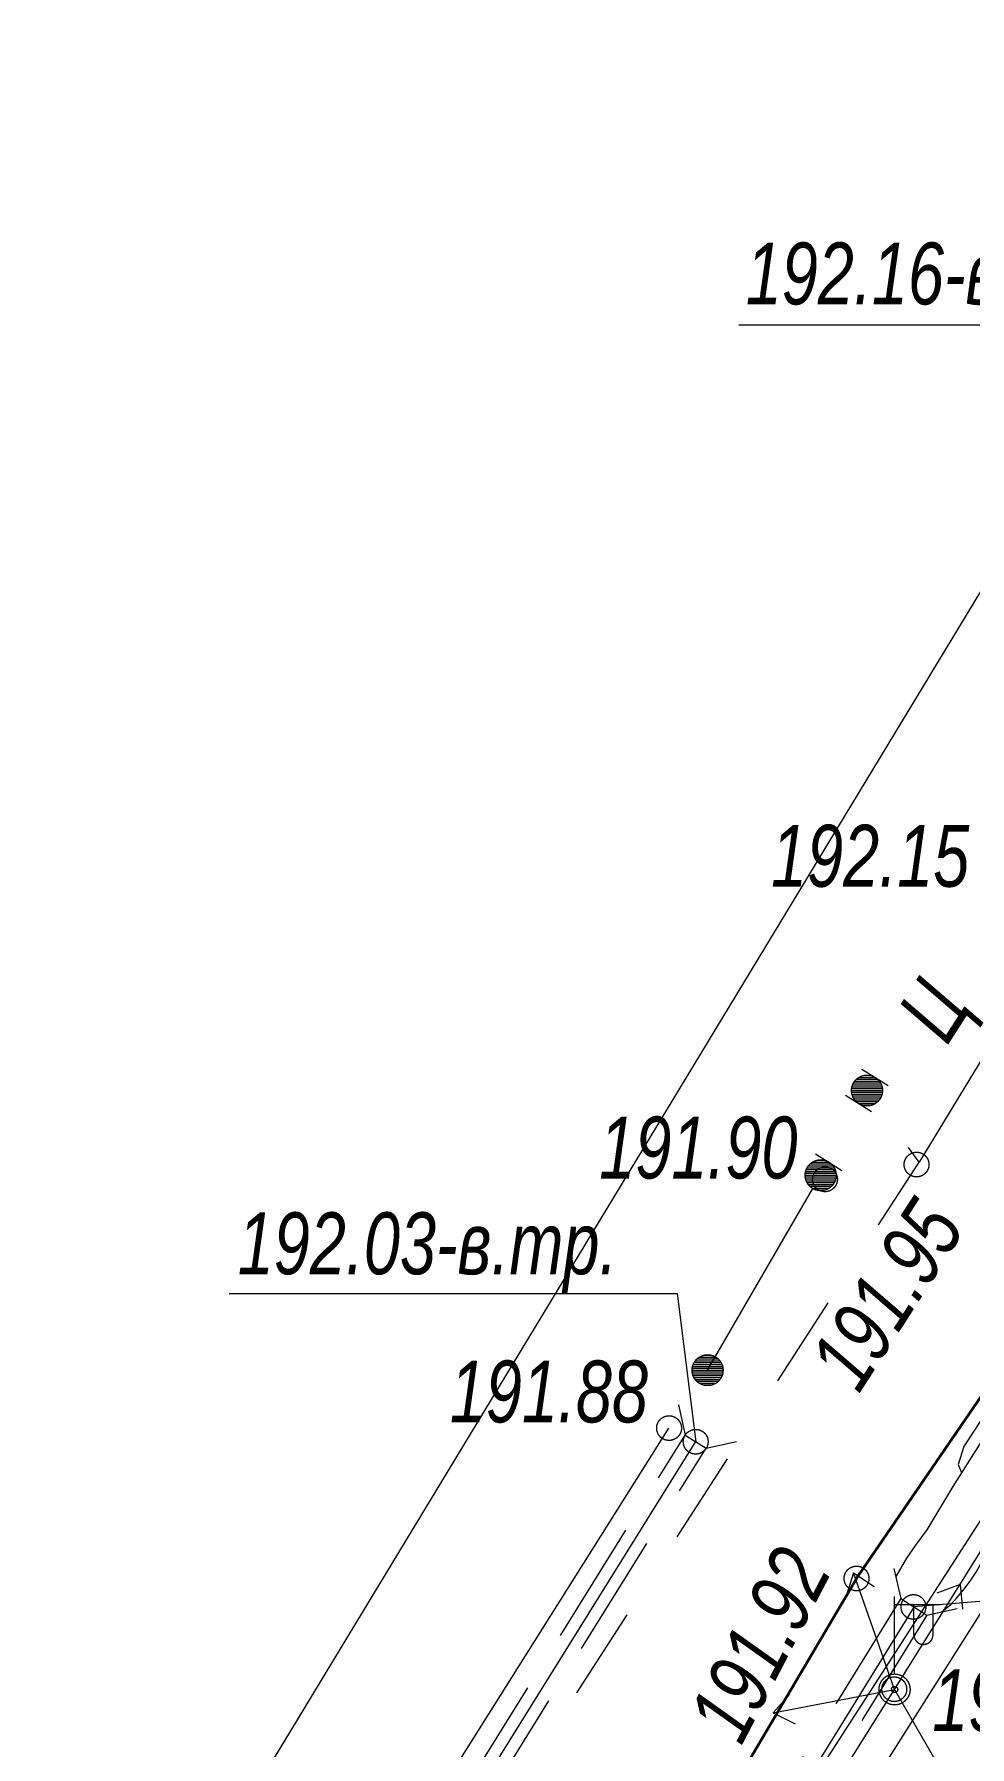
# Model space of a CAD drawing. Header units: millimetres. Extents: x -38151500 to -28914887, y -20564105 to -20349562.
# Drawn here: x -28982768 to -28967647, y -20492416 to -20464738 of the extents above; entities that cross this region are included whole.
import ezdxf
from ezdxf.xclip import XClip

# ---------------------------------------------------------------- set-up
doc = ezdxf.new("R2010")
doc.units = ezdxf.units.MM
doc.header["$MEASUREMENT"] = 0
doc.header["$XCLIPFRAME"] = 0
doc.linetypes.add('Новофедоровское_снт 28_07$0$l049', pattern=[3000, 2000, -1000])
doc.linetypes.add('Новофедоровское_снт 28_07$0$l189_2', pattern=[3000, 1500, -1500])
doc.layers.add('!!! ПОДОСНОВА', color=7, linetype='Continuous')
for name, color, linetype, lineweight in [('Новый_ГП_Дороги_проезды_Ном._пера__251', 250, 'Continuous', 40), ('Чертеж_1_Новофедоровское_снт 28_07$0$tp_Дороги_Ном._пера__253', 252, 'Continuous', 18), ('Чертеж_1_Новофедоровское_снт 28_07$0$tp_отметки_новые_Ном._пера__253', 252, 'Continuous', 18), ('Чертеж_1_Новый_ГП_Топография_Ном._пера__253', 252, 'Continuous', 18), ('Чертеж_1_Новый_Новофедоровское_снт 28_07$0$tp_Дороги_Ном._пера__253', 252, 'Continuous', 18), ('Чертеж_1_Новый_Новофедоровское_снт 28_07$0$tp_канавы_Ном._пера__253', 252, 'Continuous', 18), ('Чертеж_1_Новый_Новофедоровское_снт 28_07$0$tp_ЛЭП нн_Ном._пера__253', 252, 'Continuous', 18), ('Чертеж_1_Новый_Новофедоровское_снт 28_07$0$tp_ЛЭП нн_Ном._пера__7', 7, 'Continuous', 18), ('Чертеж_1_Новый_Новофедоровское_снт 28_07$0$tp_Ограждения ДЕР_Ном._пера__253', 252, 'Continuous', 18), ('Чертеж_1_Новый_Новофедоровское_снт 28_07$0$tp_Ограждения рабица_Ном._пера__253', 252, 'Continuous', 18), ('Чертеж_1_Новый_Новофедоровское_снт 28_07$0$tp_Ограждения_Ном._пера__253', 252, 'Continuous', 18), ('Чертеж_1_Новый_Новофедоровское_снт 28_07$0$tp_Ограждения_Ном._пера__7', 7, 'Continuous', 18), ('Чертеж_1_Новый_Новофедоровское_снт 28_07$0$tp_отметки_новые_Ном._пера__253', 252, 'Continuous', 18), ('Чертеж_1_Новый_Новофедоровское_снт 28_07$0$tp_отметки_новые_Ном._пера__7', 7, 'Continuous', 18), ('Чертеж_1_Новый_Новофедоровское_снт 28_07$0$tp_рельеф_Ном._пера__253', 252, 'Continuous', 18), ('Чертеж_1_Новый_Новофедоровское_снт 28_07$0$tp_трубы под дорогой_Ном._пера__253', 252, 'Continuous', 18), ('Чертеж_1_Новый_Новофедоровское_снт 28_07$0$U_Водосток_Ном._пера__253', 252, 'Continuous', 18), ('Чертеж_1_Новый_Новофедоровское_снт 28_07$0$U_Газопровод_Ном._пера__253', 252, 'Continuous', 18)]:
    doc.layers.add(name, color=color, linetype=linetype, lineweight=lineweight)
doc.styles.add('РЎР“Р•РќР•Р\xa0РР\xa0_РЎРўРР›Р¬_1', font='arial.ttf', dxfattribs={"width": 0.75})
doc.linetypes.add('Новофедоровское_снт 28_07$0$lm334', pattern='A,0,[4,РіРµРЅРїРїР»Р°РЅ 2025_06_18 dima РІР°СЂРёР°РЅС‚ 21.Shx,S=79.365079,R=0,X=0,Y=0],-11000,0', length=11000)
doc.linetypes.add('Новофедоровское_снт 28_07$0$З ДЕРЕВ', pattern='A,0,[2,РіРµРЅРїРїР»Р°РЅ 2025_06_18 dima РІР°СЂРёР°РЅС‚ 21.Shx,S=19.84127,R=0,X=0,Y=0.2],-2500,0', length=2500)
doc.linetypes.add('Новофедоровское_снт 28_07$0$ЗАБОР_СЕТКА', pattern='A,0,[1,РіРµРЅРїРїР»Р°РЅ 2025_06_18 dima РІР°СЂРёР°РЅС‚ 21.Shx,S=39.68254,R=0,X=0,Y=2.77556e-17],-5000,0', length=5000)
doc.linetypes.add('Новофедоровское_снт 28_07$0$МЕЖА', pattern='A,0,[5,РіРµРЅРїРїР»Р°РЅ 2025_06_18 dima РІР°СЂРёР°РЅС‚ 21.Shx,S=46.746032,R=0,X=0,Y=6.93889e-18],-6500,0', length=6500)

# ---------------------------------------------------------------- blocks, each defined once
blk = doc.blocks.new('Чертеж_6_1', base_point=(9133613, -7296))
at = {"layer": 'Чертеж_1_Новый_ГП_Топография_Ном._пера__253', "color": 252, "linetype": 'Новофедоровское_снт 28_07$0$МЕЖА', "lineweight": 18, "flags": 128}
blk.add_lwpolyline([(-28988586, -20524360), (-28988547, -20524296), (-28978060, -20507196), (-28951890, -20524004), (-28940329, -20507967), (-28930413, -20495163), (-28932167, -20487946), (-28934172, -20480799), (-28939665, -20482761), (-28942520, -20481924), (-28956791, -20473145), (-28946842, -20456936), (-28954451, -20452238), (-28995482, -20519982)], close=True, dxfattribs=at)
at = {"layer": 'Чертеж_1_Новый_Новофедоровское_снт 28_07$0$tp_Дороги_Ном._пера__253', "color": 252, "linetype": 'Новофедоровское_снт 28_07$0$l189_2', "lineweight": 18, "flags": 128}
for points in [[(-28959217, -20476222), (-28960085, -20476352), (-28960714, -20476906), (-28969478, -20489694), (-28976295, -20501242), (-28975362, -20502487)], [(-28994596, -20524654), (-28993828, -20523174), (-28981969, -20503895), (-28968466, -20482967), (-28969238, -20481881)]]:
    blk.add_lwpolyline(points, dxfattribs=at)
at = {"layer": 'Чертеж_1_Новый_Новофедоровское_снт 28_07$0$tp_Дороги_Ном._пера__253', "color": 252, "linetype": 'Continuous', "lineweight": 18, "flags": 128}
blk.add_lwpolyline([(-28966059, -20479010), (-28968466, -20482967)], dxfattribs=at)
at = {"layer": 'Чертеж_1_Новый_Новофедоровское_снт 28_07$0$tp_канавы_Ном._пера__253', "color": 252, "linetype": 'Continuous', "lineweight": 18, "flags": 128}
for points in [[(-28961863, -20479414), (-28962166, -20479668), (-28962236, -20479747), (-28962290, -20479840), (-28962392, -20480032), (-28963663, -20481904), (-28964943, -20483771), (-28966221, -20485640), (-28967485, -20487519), (-28967920, -20488209), (-28968341, -20488910), (-28968525, -20489159), (-28968667, -20489366), (-28968842, -20489664)], [(-28967722, -20489849), (-28967629, -20489726), (-28967544, -20489596), (-28967392, -20489323), (-28967248, -20489049), (-28967098, -20488790), (-28965624, -20486527), (-28964160, -20484259), (-28962655, -20481899), (-28962213, -20481256), (-28961997, -20480932), (-28961802, -20480594), (-28961731, -20480438), (-28961670, -20480279), (-28961553, -20479958), (-28961443, -20479685)], [(-28968096, -20490234), (-28967955, -20490115), (-28967861, -20490014), (-28967722, -20489849)]]:
    blk.add_lwpolyline(points, dxfattribs=at)
at = {"layer": 'Чертеж_1_Новый_Новофедоровское_снт 28_07$0$tp_ЛЭП нн_Ном._пера__253', "color": 252, "linetype": 'Continuous', "lineweight": 18, "flags": 128}
for points in [[(-28990586, -20525995), (-28989475, -20524332), (-28968862, -20491490), (-28943825, -20451362), (-28942616, -20449768)], [(-28970826, -20491867), (-28968862, -20491490), (-28969524, -20489603)], [(-28969524, -20489603), (-28969646, -20489984)], [(-28969524, -20489603), (-28969191, -20489824)], [(-28967803, -20489793), (-28968177, -20489936)], [(-28967803, -20489793), (-28967767, -20490191)], [(-28968862, -20491490), (-28964573, -20498923)], [(-28970826, -20491867), (-28970558, -20491569)], [(-28970826, -20491867), (-28970467, -20492044)]]:
    blk.add_lwpolyline(points, dxfattribs=at)
at = {"layer": 'Чертеж_1_Новый_Новофедоровское_снт 28_07$0$tp_ЛЭП нн_Ном._пера__7', "color": 7, "linetype": 'Continuous', "lineweight": 18}
for p, q in [((-28968862, -20491240), (-28968862, -20489990)), ((-28968862, -20490115), (-28968112, -20490115)), ((-28968550, -20490606), (-28968550, -20490115)), ((-28968240, -20490606), (-28968240, -20490115))]:
    blk.add_line(p, q, dxfattribs=at)
for radius in [250, 50]:
    blk.add_circle((-28968862, -20491490), radius, dxfattribs=at)
blk.add_arc((-28968395, -20490606), 155, 180, 0, dxfattribs=at)
at = {"layer": 'Чертеж_1_Новый_Новофедоровское_снт 28_07$0$tp_Ограждения ДЕР_Ном._пера__253', "color": 252, "linetype": 'Новофедоровское_снт 28_07$0$З ДЕРЕВ', "lineweight": 18, "flags": 128}
for points in [[(-28971885, -20486328), (-28970183, -20483395)], [(-28979420, -20498235), (-28972512, -20487269)]]:
    blk.add_lwpolyline(points, dxfattribs=at)
at = {"layer": 'Чертеж_1_Новый_Новофедоровское_снт 28_07$0$tp_Ограждения рабица_Ном._пера__253', "color": 252, "linetype": 'Новофедоровское_снт 28_07$0$ЗАБОР_СЕТКА', "lineweight": 18, "flags": 128}
blk.add_lwpolyline([(-28961271, -20480471), (-28974602, -20501499)], dxfattribs=at)
at = {"layer": 'Чертеж_1_Новый_Новофедоровское_снт 28_07$0$tp_Ограждения_Ном._пера__253', "color": 252, "linetype": 'Continuous', "lineweight": 18, "flags": 128}
for points in [[(-28969389, -20481465), (-28968966, -20481731)], [(-28969658, -20481885), (-28969235, -20482151)], [(-28970138, -20482834), (-28969715, -20483100)]]:
    blk.add_lwpolyline(points, dxfattribs=at)
at = {"layer": 'Чертеж_1_Новый_Новофедоровское_снт 28_07$0$tp_Ограждения_Ном._пера__7', "color": 7, "linetype": 'Continuous', "lineweight": 18}
for p, q in [((-28969557, -20481808), (-28969058, -20481808)), ((-28969556, -20481838), (-28969061, -20481838)), ((-28969555, -20481778), (-28969061, -20481778)), ((-28969550, -20481748), (-28969067, -20481748)), ((-28969539, -20481718), (-28969076, -20481718)), ((-28969525, -20481688), (-28969090, -20481688)), ((-28969506, -20481658), (-28969111, -20481658)), ((-28969479, -20481628), (-28969138, -20481628)), ((-28969440, -20481598), (-28969177, -20481598)), ((-28969369, -20481568), (-28969249, -20481568)), ((-28969551, -20481868), (-28969065, -20481868)), ((-28969541, -20481898), (-28969074, -20481898)), ((-28969527, -20481928), (-28969089, -20481928)), ((-28969509, -20481958), (-28969108, -20481958)), ((-28969483, -20481988), (-28969134, -20481988)), ((-28969446, -20482018), (-28969171, -20482018)), ((-28969382, -20482048), (-28969232, -20482048)), ((-28970118, -20482937), (-28969998, -20482937)), ((-28970306, -20483177), (-28969807, -20483177)), ((-28970305, -20483207), (-28969810, -20483207)), ((-28970304, -20483147), (-28969810, -20483147)), ((-28970299, -20483117), (-28969816, -20483117)), ((-28970288, -20483087), (-28969825, -20483087)), ((-28970274, -20483057), (-28969839, -20483057)), ((-28970255, -20483027), (-28969860, -20483027)), ((-28970228, -20482997), (-28969887, -20482997)), ((-28970189, -20482967), (-28969926, -20482967)), ((-28970300, -20483237), (-28969814, -20483237)), ((-28970290, -20483267), (-28969823, -20483267)), ((-28970276, -20483297), (-28969838, -20483297)), ((-28970258, -20483327), (-28969857, -20483327)), ((-28970232, -20483357), (-28969883, -20483357)), ((-28970195, -20483387), (-28969920, -20483387)), ((-28970131, -20483417), (-28969981, -20483417)), ((-28972127, -20486268), (-28971644, -20486268)), ((-28972116, -20486238), (-28971653, -20486238)), ((-28972102, -20486208), (-28971667, -20486208)), ((-28972083, -20486178), (-28971688, -20486178)), ((-28972056, -20486148), (-28971715, -20486148)), ((-28972017, -20486118), (-28971754, -20486118)), ((-28971946, -20486088), (-28971826, -20486088)), ((-28972134, -20486328), (-28971635, -20486328)), ((-28972133, -20486358), (-28971638, -20486358)), ((-28972132, -20486298), (-28971638, -20486298)), ((-28972128, -20486388), (-28971642, -20486388)), ((-28972118, -20486418), (-28971651, -20486418)), ((-28972104, -20486448), (-28971666, -20486448)), ((-28972086, -20486478), (-28971685, -20486478)), ((-28972060, -20486508), (-28971711, -20486508)), ((-28972023, -20486538), (-28971748, -20486538)), ((-28971959, -20486568), (-28971809, -20486568))]:
    blk.add_line(p, q, dxfattribs=at)
for centre in [(-28969308, -20481810), (-28970057, -20483179), (-28971885, -20486330)]:
    blk.add_circle(centre, 250, dxfattribs=at)
at = {"layer": 'Чертеж_1_Новый_Новофедоровское_снт 28_07$0$tp_отметки_новые_Ном._пера__253', "color": 252, "linetype": 'Continuous', "lineweight": 18, "flags": 128}
for points in [[(-28971382, -20469437), (-28964141, -20469437), (-28963165, -20473123)], [(-28979618, -20485088), (-28972377, -20485088), (-28972077, -20487486)], [(-28956460, -20489754), (-28963620, -20489754), (-28968550, -20490156)]]:
    blk.add_lwpolyline(points, dxfattribs=at)
at = {"layer": 'Чертеж_1_Новый_Новофедоровское_снт 28_07$0$tp_отметки_новые_Ном._пера__7', "color": 7, "linetype": 'Continuous', "lineweight": 18}
for centre in [(-28968507, -20483006), (-28969987, -20483246), (-28972507, -20487266), (-28972077, -20487486), (-28969477, -20489696), (-28968557, -20490156), (-28968867, -20491486)]:
    blk.add_circle(centre, 200, dxfattribs=at)
at = {"layer": 'Чертеж_1_Новый_Новофедоровское_снт 28_07$0$tp_рельеф_Ном._пера__253', "color": 252, "linetype": 'Continuous', "lineweight": 18, "flags": 128}
blk.add_lwpolyline([(-28966674, -20485602), (-28966674, -20485603), (-28966740, -20485913), (-28966841, -20486152), (-28966987, -20486443), (-28967198, -20486775), (-28967490, -20487176), (-28967742, -20487563), (-28967835, -20487852), (-28967782, -20487985)], dxfattribs=at)
at = {"layer": 'Чертеж_1_Новый_Новофедоровское_снт 28_07$0$tp_трубы под дорогой_Ном._пера__253', "color": 252, "linetype": 'Continuous', "lineweight": 18, "flags": 128}
for points in [[(-28972356, -20486891), (-28972246, -20487379), (-28971907, -20487591), (-28971419, -20487481)], [(-28968872, -20489534), (-28968762, -20490021), (-28968340, -20490289), (-28967852, -20490180)]]:
    blk.add_lwpolyline(points, dxfattribs=at)
at = {"layer": 'Чертеж_1_Новый_Новофедоровское_снт 28_07$0$tp_трубы под дорогой_Ном._пера__253', "color": 252, "linetype": 'Новофедоровское_снт 28_07$0$l049', "lineweight": 18, "flags": 128}
for points in [[(-28982189, -20503349), (-28972246, -20487379)], [(-28981850, -20503561), (-28971907, -20487591)], [(-28968762, -20490021), (-28982595, -20512414)], [(-28968340, -20490289), (-28982173, -20512682)]]:
    blk.add_lwpolyline(points, dxfattribs=at)
at = {"layer": 'Чертеж_1_Новый_Новофедоровское_снт 28_07$0$U_Водосток_Ном._пера__253', "color": 252, "linetype": 'Continuous', "lineweight": 18, "flags": 128}
for points in [[(-28977270, -20495826), (-28972077, -20487485)], [(-28968553, -20490158), (-28975126, -20500798)]]:
    blk.add_lwpolyline(points, dxfattribs=at)
at = {"layer": 'Чертеж_1_Новый_Новофедоровское_снт 28_07$0$U_Газопровод_Ном._пера__253', "color": 252, "linetype": 'Новофедоровское_снт 28_07$0$lm334', "lineweight": 18, "flags": 128}
blk.add_lwpolyline([(-28989904, -20523523), (-28967457, -20488740), (-28946906, -20456897), (-28938788, -20444319), (-28939070, -20444465), (-28936740, -20443258), (-28931509, -20444879)], dxfattribs=at)
at = {"layer": 'Чертеж_1_Новофедоровское_снт 28_07$0$tp_Дороги_Ном._пера__253', "color": 252, "linetype": 'Continuous', "lineweight": 18, "insert": (-28967770, -20481252), "char_height": 1000, "attachment_point": 7, "rotation": 57.3407, "style": 'РЎР“Р•РќР•Р\xa0РР\xa0_РЎРўРР›Р¬_1'}
blk.add_mtext('\\A1;{\\pql;\\fArial|b0|i1|c204|p0;\\W0.750000;Ц}', dxfattribs=at)
at = {"layer": 'Чертеж_1_Новофедоровское_снт 28_07$0$tp_отметки_новые_Ном._пера__253', "color": 252, "linetype": 'Continuous', "lineweight": 18, "char_height": 1000, "attachment_point": 7, "style": 'РЎР“Р•РќР•Р\xa0РР\xa0_РЎРўРР›Р¬_1'}
for s, insert in [('\\A1;{\\pql;\\fArial|b0|i1|c204|p0;\\W0.750000;192.16-в.тр.}', (-28971268, -20469406)), ('\\A1;{\\pql;\\fArial|b0|i1|c204|p0;\\W0.750000;192.15}', (-28970859, -20478530)), ('\\A1;{\\pql;\\fArial|b0|i1|c204|p0;\\W0.750000;191.90}', (-28973636, -20483246)), ('\\A1;{\\pql;\\fArial|b0|i1|c204|p0;\\W0.750000;192.03-в.тр.}', (-28979479, -20485081)), ('\\A1;{\\pql;\\fArial|b0|i1|c204|p0;\\W0.750000;191.88}', (-28976052, -20487188)), ('\\A1;{\\pql;\\fArial|b0|i1|c204|p0;\\W0.750000;191.95}', (-28968254, -20492177))]:
    blk.add_mtext(s, dxfattribs=dict(at, insert=insert))
for s, insert, rotation in [('\\A1;{\\pql;\\fArial|b0|i1|c204|p0;\\W0.750000;191.95}', (-28969429, -20486731), 57.1691), ('\\A1;{\\pql;\\fArial|b0|i1|c204|p0;\\W0.750000;191.92}', (-28971328, -20492419), 62.5765)]:
    blk.add_mtext(s, dxfattribs=dict(at, insert=insert, rotation=rotation))

msp = doc.modelspace()

# ---------------------------------------------------------------- linework, layer by layer
at = {"layer": 'Новый_ГП_Дороги_проезды_Ном._пера__251', "color": 250, "linetype": 'Continuous', "lineweight": 40}
msp.add_lwpolyline([(-28962734.17, -20482086.82), (-28962836.68, -20482022.16, 0.37219081), (-28964326.14, -20482176.89), (-28969449.24, -20489652.27), (-28976195.26, -20501073.43, 0.27174644), (-28975340.14, -20504017.6), (-28974342.14, -20504631.81), (-28974090.66, -20504795.49), (-28975414.34, -20506916.11), (-28975583.95, -20506810.13), (-28976568.63, -20506255.73, 0.38024235), (-28980214.91, -20507434.65), (-28990054.27, -20523427.97)], format="xyb", dxfattribs=at)

# ---------------------------------------------------------------- block references
at = {"layer": '!!! ПОДОСНОВА', "color": 252, "linetype": 'Continuous', "lineweight": 40}
ref = msp.add_blockref('Чертеж_6_1', (9133613.3, -7295.8), dxfattribs=at)
XClip(ref).set_block_clipping_path([(-29023160.6301666386, -20426134.2498699203), (-29023160.6301666386, -20517391.6082299612), (-29000580.0605172701, -20517391.6082299612), (-28995186.9228329286, -20528511.4797440507), (-28909821.0592032, -20528511.4797440507), (-28909821.0592032, -20426017.5390227698)])

doc.saveas('drawing.dxf')
